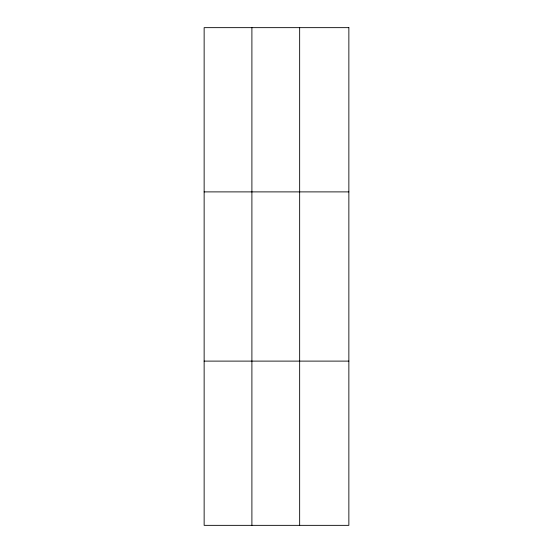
<?xml version="1.0" encoding="UTF-8"?>
<svg xmlns="http://www.w3.org/2000/svg" width="553" height="553" viewBox="0 0 553 553"><rect width="100%" height="100%" fill="white"/><g stroke="black" fill="none" stroke-linecap="round" stroke-linejoin="round"><path stroke-width="0.83" d="M251.898 525.35L251.898 27.65M299.657 525.35L299.657 27.65M204.14 191.891L348.86 191.891M204.14 361.109L348.86 361.109M348.86 27.65L348.86 525.35L204.14 525.35L204.14 27.65L348.86 27.65"/></g></svg>
